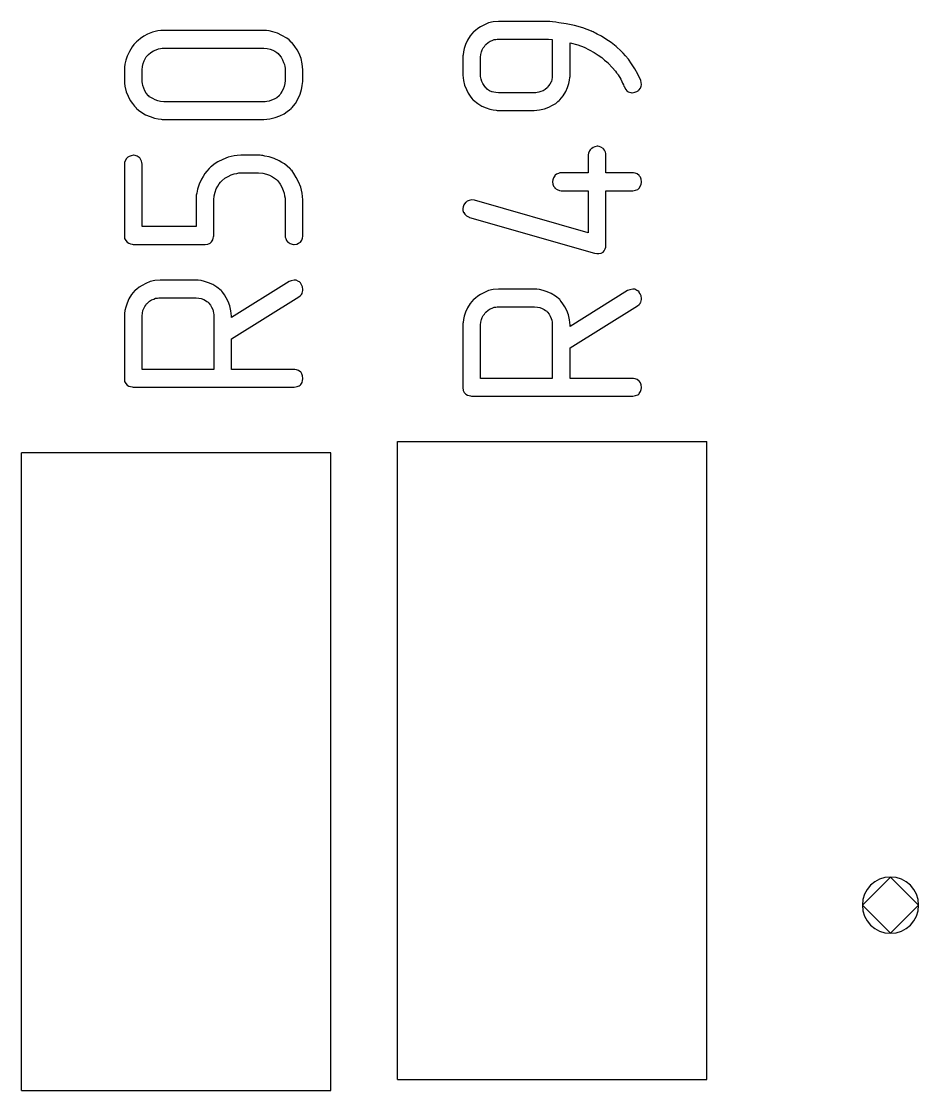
# Model space of a CAD drawing. Header units: inches. Extents: x 0 to 594, y -420 to 0.
# Drawn here: x 214.53 to 219.31, y -106.67 to -100.97 of the extents above; entities that cross this region are included whole.
import ezdxf

# ---------------------------------------------------------------- set-up
doc = ezdxf.new("R2010")
doc.units = ezdxf.units.IN
doc.header["$MEASUREMENT"] = 0

msp = doc.modelspace()

# ---------------------------------------------------------------- linework, layer by layer
at = {"color": 18, "true_color": 0x000000}
for p, q in [((217.0196, -100.9808), (216.997, -100.9907)), ((217.0449, -100.9752), (217.0196, -100.9808)), ((217.0731, -100.9723), (217.0449, -100.9752)), ((217.3114, -100.9723), (217.0731, -100.9723)), ((217.3128, -100.9723), (217.3114, -100.9723)), ((217.317, -100.9723), (217.3128, -100.9723)), ((217.3241, -100.9723), (217.317, -100.9723)), ((217.3339, -100.9738), (217.3241, -100.9723)), ((217.3466, -100.9738), (217.3339, -100.9738)), ((217.3607, -100.9752), (217.3466, -100.9738)), ((217.3776, -100.9766), (217.3607, -100.9752)), ((217.3945, -100.9794), (217.3776, -100.9766)), ((217.434, -100.985), (217.3945, -100.9794)), ((215.2272, -101.0302), (215.2019, -101.04)), ((215.2568, -101.0231), (215.2272, -101.0302)), ((215.2724, -101.0203), (215.2568, -101.0231)), ((215.2879, -101.0203), (215.2724, -101.0203)), ((215.8207, -101.0203), (215.2879, -101.0203)), ((215.8221, -101.0203), (215.8207, -101.0203)), ((215.825, -101.0203), (215.8221, -101.0203)), ((215.8292, -101.0203), (215.825, -101.0203)), ((215.8348, -101.0217), (215.8292, -101.0203)), ((215.8503, -101.0231), (215.8348, -101.0217)), ((215.8701, -101.0273), (215.8503, -101.0231)), ((215.894, -101.0358), (215.8701, -101.0273)), ((215.918, -101.0471), (215.894, -101.0358)), ((216.9392, -101.0287), (216.9209, -101.0499)), ((216.942, -101.0259), (216.9392, -101.0287)), ((216.9491, -101.0203), (216.942, -101.0259)), ((216.9618, -101.0104), (216.9491, -101.0203)), ((216.9773, -101.0005), (216.9618, -101.0104)), ((216.997, -100.9907), (216.9773, -101.0005)), ((217.4777, -100.9949), (217.434, -100.985)), ((217.5228, -101.0076), (217.4777, -100.9949)), ((217.5679, -101.0245), (217.5228, -101.0076)), ((217.5694, -101.0245), (217.5679, -101.0245)), ((217.5722, -101.0259), (217.5694, -101.0245)), ((217.5764, -101.0287), (217.5722, -101.0259)), ((217.5834, -101.0316), (217.5764, -101.0287)), ((217.5905, -101.0358), (217.5834, -101.0316)), ((217.599, -101.04), (217.5905, -101.0358)), ((215.1286, -101.095), (215.1187, -101.1077)), ((215.1398, -101.0837), (215.1286, -101.095)), ((215.1427, -101.0809), (215.1398, -101.0823)), ((215.1398, -101.0823), (215.1398, -101.0837)), ((215.1511, -101.0739), (215.1427, -101.0809)), ((215.1638, -101.064), (215.1511, -101.0739)), ((215.1807, -101.0513), (215.1638, -101.064)), ((215.2019, -101.04), (215.1807, -101.0513)), ((215.9434, -101.0612), (215.918, -101.0471)), ((215.9561, -101.071), (215.9434, -101.0612)), ((215.9673, -101.0823), (215.9561, -101.071)), ((215.9702, -101.0851), (215.9673, -101.0823)), ((215.9772, -101.0936), (215.9702, -101.0851)), ((215.9871, -101.1063), (215.9772, -101.0936)), ((216.8969, -101.095), (216.8899, -101.1161)), ((216.9068, -101.0724), (216.8969, -101.095)), ((216.9209, -101.0499), (216.9068, -101.0724)), ((217.0012, -101.0992), (217.0041, -101.0964)), ((217.0041, -101.0964), (217.0055, -101.095)), ((217.0055, -101.095), (217.0167, -101.0851)), ((217.0167, -101.0851), (217.028, -101.0781)), ((217.028, -101.0781), (217.0393, -101.0738)), ((217.0393, -101.0738), (217.0492, -101.0696)), ((217.0492, -101.0696), (217.059, -101.0682)), ((217.059, -101.0682), (217.0661, -101.0668)), ((217.0661, -101.0668), (217.0717, -101.0668)), ((217.0717, -101.0668), (217.0731, -101.0668)), ((217.0731, -101.0668), (217.3128, -101.0668)), ((217.3128, -101.0668), (217.3382, -101.0668)), ((217.3382, -101.0668), (217.3593, -101.0682)), ((217.3593, -101.0682), (217.3593, -101.2585)), ((217.4538, -101.2656), (217.4538, -101.0865)), ((217.4538, -101.0865), (217.4946, -101.0978)), ((217.6215, -101.0513), (217.599, -101.04)), ((217.6455, -101.0668), (217.6215, -101.0513)), ((217.6723, -101.0851), (217.6455, -101.0668)), ((217.699, -101.1063), (217.6723, -101.0851)), ((215.1046, -101.1331), (215.0933, -101.157)), ((215.1187, -101.1077), (215.1046, -101.1331)), ((215.2005, -101.1542), (215.2047, -101.15)), ((215.2047, -101.15), (215.2061, -101.1486)), ((215.2061, -101.1486), (215.2188, -101.1373)), ((215.2188, -101.1373), (215.2329, -101.1288)), ((215.2329, -101.1288), (215.247, -101.1232)), ((215.247, -101.1232), (215.2597, -101.119)), ((215.2597, -101.119), (215.2709, -101.1161)), ((215.2709, -101.1161), (215.2794, -101.1147)), ((215.2794, -101.1147), (215.285, -101.1147)), ((215.285, -101.1147), (215.2879, -101.1147)), ((215.2879, -101.1147), (215.8207, -101.1147)), ((215.8207, -101.1147), (215.8391, -101.1161)), ((215.8391, -101.1161), (215.8546, -101.1204)), ((215.8546, -101.1204), (215.8687, -101.126)), ((215.8687, -101.126), (215.8799, -101.1316)), ((215.8799, -101.1316), (215.8898, -101.1387)), ((215.8898, -101.1387), (215.8969, -101.1443)), ((215.8969, -101.1443), (215.9011, -101.1486)), ((215.9011, -101.1486), (215.9025, -101.15)), ((215.9025, -101.15), (215.9138, -101.1627)), ((215.9984, -101.1232), (215.9871, -101.1063)), ((216.0096, -101.1443), (215.9984, -101.1232)), ((216.0195, -101.1697), (216.0096, -101.1443)), ((216.8842, -101.15), (216.8828, -101.1556)), ((216.8856, -101.1345), (216.8842, -101.15)), ((216.8899, -101.1161), (216.8856, -101.1345)), ((216.9773, -101.1627), (216.9787, -101.1486)), ((216.9787, -101.1486), (216.9815, -101.1345)), ((216.9787, -101.1486), (216.9787, -101.1486)), ((216.9815, -101.1345), (216.9857, -101.1232)), ((216.9857, -101.1232), (216.9914, -101.1133)), ((216.9914, -101.1133), (216.997, -101.1063)), ((216.997, -101.1063), (217.0012, -101.0992)), ((217.4946, -101.0978), (217.5299, -101.1105)), ((217.5299, -101.1105), (217.5567, -101.1232)), ((217.5567, -101.1232), (217.582, -101.1387)), ((217.582, -101.1387), (217.6032, -101.1528)), ((217.6032, -101.1528), (217.6229, -101.1655)), ((217.7258, -101.1302), (217.699, -101.1063)), ((217.7272, -101.1316), (217.7258, -101.1302)), ((217.7286, -101.1331), (217.7272, -101.1316)), ((217.7329, -101.1373), (217.7286, -101.1331)), ((217.7371, -101.1415), (217.7329, -101.1373)), ((217.7498, -101.1556), (217.7371, -101.1415)), ((215.0806, -101.2007), (215.0792, -101.2162)), ((215.0849, -101.1796), (215.0806, -101.2007)), ((215.0933, -101.157), (215.0849, -101.1796)), ((215.1737, -101.212), (215.1779, -101.1965)), ((215.1779, -101.1965), (215.1835, -101.1824)), ((215.1835, -101.1824), (215.1892, -101.1711)), ((215.1892, -101.1711), (215.1948, -101.1613)), ((215.1948, -101.1613), (215.2005, -101.1542)), ((215.9138, -101.1627), (215.9208, -101.1768)), ((215.9208, -101.1768), (215.9265, -101.1909)), ((215.9265, -101.1909), (215.9307, -101.2021)), ((215.9307, -101.2021), (215.9335, -101.2134)), ((216.0265, -101.1993), (216.0195, -101.1697)), ((216.028, -101.2148), (216.0265, -101.1993)), ((216.8828, -101.1556), (216.8828, -101.2585)), ((216.8828, -101.1556), (216.8828, -101.1556)), ((216.9773, -101.2656), (216.9773, -101.1627)), ((217.6229, -101.1655), (217.6384, -101.1782)), ((217.6384, -101.1782), (217.6497, -101.188)), ((217.6497, -101.188), (217.6568, -101.1937)), ((217.6568, -101.1937), (217.6596, -101.1965)), ((217.6596, -101.1965), (217.6793, -101.2176)), ((217.7653, -101.1739), (217.7498, -101.1556)), ((217.7822, -101.1979), (217.7653, -101.1739)), ((217.7991, -101.2247), (217.7822, -101.1979)), ((215.0792, -101.2162), (215.0778, -101.2219)), ((215.0778, -101.2219), (215.0778, -101.3022)), ((215.0778, -101.2219), (215.0778, -101.2219)), ((215.1723, -101.2303), (215.1737, -101.212)), ((215.1723, -101.2952), (215.1723, -101.2303)), ((215.1737, -101.212), (215.1737, -101.212)), ((215.9335, -101.2134), (215.9349, -101.2219)), ((215.9349, -101.2219), (215.9349, -101.2867)), ((216.0294, -101.2303), (216.028, -101.2148)), ((216.0294, -101.2952), (216.0294, -101.2303)), ((216.8828, -101.2585), (216.8856, -101.2867)), ((216.9787, -101.2726), (216.9773, -101.2656)), ((217.3593, -101.2585), (217.3579, -101.2712)), ((217.4523, -101.2712), (217.4538, -101.2656)), ((217.6793, -101.2176), (217.6962, -101.2374)), ((217.6962, -101.2374), (217.7019, -101.2458)), ((217.7019, -101.2458), (217.7061, -101.2515)), ((217.7061, -101.2515), (217.7089, -101.2557)), ((217.7089, -101.2557), (217.7103, -101.2571)), ((217.7103, -101.2571), (217.7244, -101.2811)), ((217.816, -101.2543), (217.7991, -101.2247)), ((217.8316, -101.2867), (217.816, -101.2543)), ((215.0778, -101.3022), (215.0806, -101.3177)), ((215.0806, -101.3177), (215.0877, -101.3473)), ((215.1737, -101.3036), (215.1723, -101.2952)), ((215.1765, -101.3149), (215.1737, -101.3036)), ((215.1807, -101.3276), (215.1765, -101.3149)), ((215.9293, -101.3191), (215.925, -101.3332)), ((215.9335, -101.3036), (215.9293, -101.3191)), ((215.9349, -101.2867), (215.9335, -101.3036)), ((216.0223, -101.3361), (216.0265, -101.3163)), ((216.0265, -101.3163), (216.028, -101.3008)), ((216.028, -101.3008), (216.0294, -101.2952)), ((216.8856, -101.2867), (216.8913, -101.3121)), ((216.8913, -101.3121), (216.9012, -101.3361)), ((216.9801, -101.2811), (216.9787, -101.2726)), ((216.9843, -101.2923), (216.9801, -101.2811)), ((216.9886, -101.3036), (216.9843, -101.2923)), ((216.9956, -101.3149), (216.9886, -101.3036)), ((217.0055, -101.3262), (216.9956, -101.3149)), ((217.3339, -101.3234), (217.3325, -101.3262)), ((217.3396, -101.3163), (217.3339, -101.3234)), ((217.3466, -101.3064), (217.3396, -101.3163)), ((217.3537, -101.2952), (217.3466, -101.3064)), ((217.3551, -101.2923), (217.3537, -101.2938)), ((217.3537, -101.2938), (217.3537, -101.2952)), ((217.3565, -101.2825), (217.3551, -101.2923)), ((217.3579, -101.2712), (217.3565, -101.2825)), ((217.4397, -101.3248), (217.4467, -101.3036)), ((217.4467, -101.3036), (217.4509, -101.2853)), ((217.4509, -101.2853), (217.4523, -101.2712)), ((217.7244, -101.2811), (217.7301, -101.2923)), ((217.7301, -101.2923), (217.7343, -101.3022)), ((217.7343, -101.3022), (217.7385, -101.3107)), ((217.7385, -101.3107), (217.7413, -101.3177)), ((217.7413, -101.3177), (217.7442, -101.322)), ((217.7442, -101.322), (217.7442, -101.3234)), ((217.7442, -101.3234), (217.7512, -101.3346)), ((217.8287, -101.3276), (217.833, -101.3177)), ((217.8344, -101.3079), (217.8316, -101.2867)), ((217.833, -101.3177), (217.8344, -101.3107)), ((217.8344, -101.3107), (217.8344, -101.3079)), ((215.0877, -101.3473), (215.0976, -101.3713)), ((215.0976, -101.3713), (215.1088, -101.3939)), ((215.1864, -101.3417), (215.1807, -101.3276)), ((215.1948, -101.3558), (215.1864, -101.3417)), ((215.2061, -101.3685), (215.1948, -101.3558)), ((215.2075, -101.3699), (215.2061, -101.3685)), ((215.2117, -101.3741), (215.2075, -101.3699)), ((215.2188, -101.3783), (215.2117, -101.3741)), ((215.2287, -101.384), (215.2188, -101.3783)), ((215.8898, -101.3798), (215.8757, -101.3868)), ((215.9025, -101.3685), (215.8898, -101.3798)), ((215.9039, -101.3671), (215.9025, -101.3685)), ((215.9081, -101.3628), (215.9039, -101.3671)), ((215.9124, -101.3558), (215.9081, -101.3628)), ((215.918, -101.3459), (215.9124, -101.3558)), ((215.925, -101.3332), (215.918, -101.3459)), ((216.004, -101.384), (216.0153, -101.36)), ((216.0153, -101.36), (216.0223, -101.3361)), ((216.9012, -101.3361), (216.911, -101.3544)), ((216.911, -101.3544), (216.9209, -101.3713)), ((216.9209, -101.3713), (216.9308, -101.3826)), ((217.0083, -101.329), (217.0055, -101.3262)), ((217.0139, -101.3346), (217.0083, -101.329)), ((217.0238, -101.3417), (217.0139, -101.3346)), ((217.0365, -101.3473), (217.0238, -101.3417)), ((217.0379, -101.3473), (217.0365, -101.3473)), ((217.0393, -101.3487), (217.0379, -101.3473)), ((217.0478, -101.3501), (217.0393, -101.3487)), ((217.059, -101.3516), (217.0478, -101.3501)), ((217.0731, -101.353), (217.059, -101.3516)), ((217.2649, -101.353), (217.0731, -101.353)), ((217.2663, -101.353), (217.2649, -101.353)), ((217.2719, -101.353), (217.2663, -101.353)), ((217.279, -101.3516), (217.2719, -101.353)), ((217.2874, -101.3501), (217.279, -101.3516)), ((217.2987, -101.3459), (217.2874, -101.3501)), ((217.31, -101.3417), (217.2987, -101.3459)), ((217.3212, -101.3346), (217.31, -101.3417)), ((217.3325, -101.3262), (217.3212, -101.3346)), ((217.3988, -101.391), (217.4171, -101.3685)), ((217.4171, -101.3685), (217.4312, -101.3459)), ((217.4312, -101.3459), (217.4397, -101.3248)), ((217.7512, -101.3346), (217.7568, -101.3417)), ((217.7568, -101.3417), (217.7625, -101.3459)), ((217.7625, -101.3459), (217.7639, -101.3473)), ((217.7639, -101.3473), (217.7709, -101.3501)), ((217.7709, -101.3501), (217.778, -101.3516)), ((217.778, -101.3516), (217.7836, -101.353)), ((217.7836, -101.353), (217.785, -101.353)), ((217.785, -101.353), (217.7991, -101.3501)), ((217.7991, -101.3501), (217.8104, -101.3459)), ((217.8104, -101.3459), (217.8175, -101.3417)), ((217.8175, -101.3417), (217.8189, -101.3389)), ((217.8189, -101.3389), (217.8203, -101.3389)), ((217.8203, -101.3389), (217.8287, -101.3276)), ((215.1088, -101.3939), (215.1215, -101.4108)), ((215.1215, -101.4108), (215.1314, -101.4235)), ((215.1314, -101.4235), (215.1384, -101.4319)), ((215.1384, -101.4319), (215.1398, -101.4333)), ((215.1398, -101.4333), (215.1413, -101.4347)), ((215.1413, -101.4347), (215.1539, -101.446)), ((215.2413, -101.391), (215.2287, -101.384)), ((215.2554, -101.3953), (215.2413, -101.391)), ((215.2709, -101.3995), (215.2554, -101.3953)), ((215.2879, -101.4009), (215.2709, -101.3995)), ((215.8207, -101.4009), (215.2879, -101.4009)), ((215.8221, -101.4009), (215.8207, -101.4009)), ((215.8292, -101.4009), (215.8221, -101.4009)), ((215.8376, -101.3995), (215.8292, -101.4009)), ((215.8489, -101.3967), (215.8376, -101.3995)), ((215.8616, -101.3924), (215.8489, -101.3967)), ((215.8757, -101.3868), (215.8616, -101.3924)), ((215.9589, -101.4432), (215.9673, -101.4361)), ((215.9673, -101.4361), (215.9687, -101.4333)), ((215.9687, -101.4333), (215.9702, -101.4333)), ((215.9702, -101.4333), (215.9899, -101.4094)), ((215.9899, -101.4094), (216.004, -101.384)), ((216.9308, -101.3826), (216.9364, -101.3896)), ((216.9364, -101.3896), (216.9392, -101.3924)), ((216.9392, -101.3924), (216.9618, -101.4108)), ((216.9618, -101.4108), (216.9843, -101.4249)), ((216.9843, -101.4249), (217.0069, -101.4333)), ((217.0069, -101.4333), (217.0266, -101.4404)), ((217.3184, -101.439), (217.341, -101.4291)), ((217.341, -101.4291), (217.3607, -101.4192)), ((217.3607, -101.4192), (217.3776, -101.4094)), ((217.3776, -101.4094), (217.3889, -101.3995)), ((217.3889, -101.3995), (217.396, -101.3938)), ((217.396, -101.3938), (217.3988, -101.391)), ((215.1539, -101.446), (215.1652, -101.4545)), ((215.1652, -101.4545), (215.1906, -101.47)), ((215.1906, -101.47), (215.216, -101.4798)), ((215.216, -101.4798), (215.2385, -101.4883)), ((215.2385, -101.4883), (215.2583, -101.4925)), ((215.2583, -101.4925), (215.2738, -101.4939)), ((215.2738, -101.4939), (215.2794, -101.4954)), ((215.2794, -101.4954), (215.2836, -101.4954)), ((215.2836, -101.4954), (215.2865, -101.4954)), ((215.2865, -101.4954), (215.2879, -101.4954)), ((215.2879, -101.4954), (215.8207, -101.4954)), ((215.8207, -101.4954), (215.8376, -101.4939)), ((215.8376, -101.4939), (215.8532, -101.4925)), ((215.8532, -101.4925), (215.8813, -101.4855)), ((215.8813, -101.4855), (215.9067, -101.4756)), ((215.9067, -101.4756), (215.9293, -101.4643)), ((215.9293, -101.4643), (215.9462, -101.4531)), ((215.9462, -101.4531), (215.9589, -101.4432)), ((217.0266, -101.4404), (217.0449, -101.4446)), ((217.0449, -101.4446), (217.0605, -101.446)), ((217.0605, -101.446), (217.0661, -101.4474)), ((217.0661, -101.4474), (217.0703, -101.4474)), ((217.0703, -101.4474), (217.0717, -101.4474)), ((217.0717, -101.4474), (217.0731, -101.4474)), ((217.0731, -101.4474), (217.2634, -101.4474)), ((217.2634, -101.4474), (217.2916, -101.4446)), ((217.2916, -101.4446), (217.3184, -101.439)), ((217.5581, -101.6631), (217.5524, -101.6744)), ((217.5609, -101.6575), (217.5581, -101.6631)), ((217.5665, -101.6518), (217.5609, -101.6575)), ((217.5694, -101.649), (217.5665, -101.6518)), ((217.5764, -101.6448), (217.5694, -101.649)), ((217.5863, -101.6405), (217.5764, -101.6448)), ((217.599, -101.6377), (217.5863, -101.6405)), ((217.6018, -101.6377), (217.599, -101.6377)), ((217.6088, -101.6391), (217.6018, -101.6377)), ((217.6187, -101.6434), (217.6088, -101.6391)), ((217.63, -101.6504), (217.6187, -101.6434)), ((217.6328, -101.6518), (217.63, -101.6504)), ((217.637, -101.6589), (217.6328, -101.6518)), ((217.6427, -101.6701), (217.637, -101.6589)), ((215.0792, -101.7223), (215.0778, -101.7308)), ((215.0849, -101.711), (215.0792, -101.7223)), ((215.0877, -101.7054), (215.0849, -101.711)), ((215.0933, -101.6998), (215.0877, -101.7054)), ((215.0961, -101.6969), (215.0933, -101.6998)), ((215.1032, -101.6927), (215.0961, -101.6969)), ((215.1131, -101.6885), (215.1032, -101.6927)), ((215.1257, -101.6857), (215.1131, -101.6885)), ((215.1286, -101.6857), (215.1257, -101.6857)), ((215.1356, -101.6871), (215.1286, -101.6857)), ((215.1455, -101.6913), (215.1356, -101.6871)), ((215.1568, -101.6983), (215.1455, -101.6913)), ((215.1596, -101.6998), (215.1568, -101.6983)), ((215.1638, -101.7068), (215.1596, -101.6998)), ((215.1694, -101.7181), (215.1638, -101.7068)), ((215.1709, -101.7251), (215.1694, -101.7181)), ((215.5769, -101.7209), (215.5571, -101.7336)), ((215.6022, -101.7082), (215.5769, -101.7209)), ((215.6304, -101.6969), (215.6022, -101.7082)), ((215.6628, -101.6885), (215.6304, -101.6969)), ((215.6798, -101.6871), (215.6628, -101.6885)), ((215.6981, -101.6857), (215.6798, -101.6871)), ((215.7925, -101.6857), (215.6981, -101.6857)), ((215.7939, -101.6857), (215.7925, -101.6857)), ((215.7968, -101.6857), (215.7939, -101.6857)), ((215.8024, -101.6857), (215.7968, -101.6857)), ((215.8095, -101.6871), (215.8024, -101.6857)), ((215.8165, -101.6871), (215.8095, -101.6871)), ((215.8264, -101.6899), (215.8165, -101.6871)), ((215.8503, -101.6941), (215.8264, -101.6899)), ((215.8757, -101.7026), (215.8503, -101.6941)), ((215.9039, -101.7153), (215.8757, -101.7026)), ((215.918, -101.7237), (215.9039, -101.7153)), ((217.5524, -101.6744), (217.551, -101.6828)), ((217.551, -101.6828), (217.551, -101.7801)), ((217.6441, -101.6772), (217.6427, -101.6701)), ((217.6455, -101.6857), (217.6441, -101.6772)), ((217.6455, -101.7801), (217.6455, -101.6857)), ((215.0778, -101.7308), (215.0778, -102.1142)), ((215.0778, -101.7308), (215.0778, -101.7308)), ((215.1723, -101.7336), (215.1709, -101.7251)), ((215.1723, -102.0663), (215.1723, -101.7336)), ((215.5176, -101.7702), (215.5064, -101.7829)), ((215.5303, -101.7561), (215.5176, -101.7702)), ((215.5317, -101.7547), (215.5303, -101.7561)), ((215.5332, -101.7533), (215.5317, -101.7547)), ((215.5374, -101.7491), (215.5332, -101.7533)), ((215.543, -101.7449), (215.5374, -101.7491)), ((215.5571, -101.7336), (215.543, -101.7449)), ((215.6769, -101.7829), (215.6882, -101.7801)), ((215.6882, -101.7801), (215.6953, -101.7801)), ((215.6953, -101.7801), (215.6981, -101.7801)), ((215.6981, -101.7801), (215.7925, -101.7801)), ((215.7925, -101.7801), (215.8151, -101.7815)), ((215.9321, -101.7322), (215.918, -101.7237)), ((215.9462, -101.7435), (215.9321, -101.7322)), ((215.9603, -101.7561), (215.9462, -101.7435)), ((215.9617, -101.7576), (215.9603, -101.7561)), ((215.9631, -101.759), (215.9617, -101.7576)), ((215.9659, -101.7632), (215.9631, -101.759)), ((215.9716, -101.7688), (215.9659, -101.7632)), ((215.9814, -101.7829), (215.9716, -101.7688)), ((217.4002, -101.7801), (217.3931, -101.7829)), ((217.4086, -101.7801), (217.4002, -101.7801)), ((217.551, -101.7801), (217.4086, -101.7801)), ((217.7879, -101.7801), (217.6455, -101.7801)), ((217.7893, -101.7801), (217.7879, -101.7801)), ((217.7921, -101.7801), (217.7893, -101.7801)), ((217.8005, -101.7815), (217.7921, -101.7801)), ((215.4894, -101.8125), (215.4768, -101.8407)), ((215.4979, -101.7984), (215.4894, -101.8125)), ((215.5064, -101.7829), (215.4979, -101.7984)), ((215.5825, -101.8379), (215.5895, -101.8295)), ((215.5895, -101.8295), (215.5952, -101.8238)), ((215.5952, -101.8238), (215.5966, -101.8224)), ((215.5966, -101.8224), (215.6135, -101.8083)), ((215.6135, -101.8083), (215.6304, -101.7984)), ((215.6304, -101.7984), (215.6473, -101.79)), ((215.6473, -101.79), (215.6628, -101.7857)), ((215.6628, -101.7857), (215.6769, -101.7829)), ((215.8151, -101.7815), (215.8348, -101.7872)), ((215.8348, -101.7872), (215.8517, -101.7928)), ((215.8517, -101.7928), (215.8672, -101.8013)), ((215.8672, -101.8013), (215.8785, -101.8083)), ((215.8785, -101.8083), (215.8884, -101.8154)), ((215.8884, -101.8154), (215.894, -101.821)), ((215.894, -101.821), (215.8954, -101.8224)), ((215.8954, -101.8224), (215.9081, -101.8393)), ((215.9941, -101.8041), (215.9814, -101.7829)), ((216.0068, -101.828), (215.9941, -101.8041)), ((216.0181, -101.8562), (216.0068, -101.828)), ((217.3621, -101.8168), (217.3607, -101.8252)), ((217.3607, -101.8252), (217.3607, -101.828)), ((217.3607, -101.828), (217.3621, -101.8407)), ((217.3664, -101.8069), (217.3621, -101.8168)), ((217.3734, -101.7956), (217.3664, -101.8069)), ((217.3748, -101.7928), (217.3734, -101.7942)), ((217.3734, -101.7942), (217.3734, -101.7956)), ((217.3819, -101.7872), (217.3748, -101.7928)), ((217.3931, -101.7829), (217.3819, -101.7872)), ((217.8118, -101.7857), (217.8005, -101.7815)), ((217.8231, -101.7942), (217.8118, -101.7857)), ((217.8245, -101.797), (217.8231, -101.7942)), ((217.8287, -101.8027), (217.8245, -101.797)), ((217.833, -101.8139), (217.8287, -101.8027)), ((217.8344, -101.828), (217.833, -101.8139)), ((217.833, -101.8393), (217.8344, -101.8309)), ((217.8344, -101.8309), (217.8344, -101.828)), ((215.4641, -101.8887), (215.4613, -101.8985)), ((215.4683, -101.8661), (215.4641, -101.8887)), ((215.4768, -101.8407), (215.4683, -101.8661)), ((215.5557, -101.9028), (215.5613, -101.883)), ((215.5613, -101.883), (215.567, -101.8647)), ((215.567, -101.8647), (215.5754, -101.8506)), ((215.5754, -101.8506), (215.5825, -101.8379)), ((215.9081, -101.8393), (215.918, -101.8562)), ((215.918, -101.8562), (215.925, -101.8732)), ((215.925, -101.8732), (215.9293, -101.8887)), ((215.9293, -101.8887), (215.9321, -101.9028)), ((216.0265, -101.8887), (216.0181, -101.8562)), ((216.028, -101.9056), (216.0265, -101.8887)), ((217.3621, -101.8407), (217.3664, -101.8506)), ((217.3664, -101.8506), (217.372, -101.8576)), ((217.372, -101.8576), (217.3734, -101.8605)), ((217.3734, -101.8605), (217.3861, -101.8689)), ((217.3861, -101.8689), (217.3974, -101.8731)), ((217.3974, -101.8731), (217.4058, -101.8746)), ((217.4058, -101.8746), (217.4072, -101.8746)), ((217.4072, -101.8746), (217.4086, -101.8746)), ((217.4086, -101.8746), (217.551, -101.8746)), ((217.551, -101.8746), (217.551, -102.0987)), ((217.6455, -102.1678), (217.6455, -101.8746)), ((217.6455, -101.8746), (217.7879, -101.8746)), ((217.7879, -101.8746), (217.8034, -101.8717)), ((217.8034, -101.8717), (217.8146, -101.8675)), ((217.8146, -101.8675), (217.8203, -101.8633)), ((217.8203, -101.8633), (217.8231, -101.8605)), ((217.8231, -101.8605), (217.8301, -101.8492)), ((217.8301, -101.8492), (217.833, -101.8393)), ((215.4613, -101.907), (215.4598, -101.914)), ((215.4598, -101.914), (215.4598, -102.0663)), ((215.4613, -101.8985), (215.4613, -101.907)), ((215.5543, -101.9239), (215.5557, -101.9028)), ((215.5543, -102.1156), (215.5543, -101.9239)), ((215.9321, -101.9028), (215.9349, -101.914)), ((215.9349, -101.914), (215.9349, -102.1227)), ((216.0294, -101.9239), (216.028, -101.9056)), ((216.0294, -102.117), (216.0294, -101.9239)), ((216.8885, -101.9493), (216.8842, -101.9605)), ((216.8969, -101.938), (216.8885, -101.9493)), ((216.8997, -101.9352), (216.8969, -101.938)), ((216.9054, -101.9309), (216.8997, -101.9352)), ((216.9167, -101.9267), (216.9054, -101.9309)), ((216.9308, -101.9239), (216.9167, -101.9267)), ((216.9449, -101.9253), (216.9308, -101.9239)), ((217.551, -102.0987), (216.9449, -101.9253)), ((216.8842, -101.9605), (216.8828, -101.969)), ((216.8828, -101.969), (216.8828, -101.9803)), ((216.8828, -101.969), (216.8828, -101.969)), ((216.8828, -101.9803), (216.8842, -101.9859)), ((216.8842, -101.9859), (216.8856, -101.9902)), ((216.8856, -101.9902), (216.8871, -101.9916)), ((216.8871, -101.9916), (216.8927, -102)), ((216.8927, -102), (216.9012, -102.0085)), ((216.9012, -102.0085), (216.9096, -102.0127)), ((216.9096, -102.0127), (216.9153, -102.0155)), ((216.9153, -102.0155), (216.9181, -102.0169)), ((216.9181, -102.0169), (217.5849, -102.2072)), ((215.0778, -102.1142), (215.0792, -102.1297)), ((215.4598, -102.0663), (215.1723, -102.0663)), ((215.5515, -102.1283), (215.5529, -102.1213)), ((215.5529, -102.1213), (215.5543, -102.1156)), ((216.028, -102.1269), (216.0294, -102.117)), ((215.0792, -102.1297), (215.0849, -102.141)), ((215.0849, -102.141), (215.0933, -102.1495)), ((215.0933, -102.1495), (215.1018, -102.1551)), ((215.1018, -102.1551), (215.1102, -102.1579)), ((215.1102, -102.1579), (215.1187, -102.1593)), ((215.1187, -102.1593), (215.1243, -102.1607)), ((215.1243, -102.1607), (215.1257, -102.1607)), ((215.1257, -102.1607), (215.5078, -102.1607)), ((215.5078, -102.1607), (215.5233, -102.1593)), ((215.5233, -102.1593), (215.5346, -102.1537)), ((215.5346, -102.1537), (215.543, -102.1466)), ((215.543, -102.1466), (215.5487, -102.1368)), ((215.5487, -102.1368), (215.5515, -102.1283)), ((215.9349, -102.1227), (215.9377, -102.1297)), ((215.9377, -102.1297), (215.942, -102.1396)), ((215.942, -102.1396), (215.9476, -102.1466)), ((215.9476, -102.1466), (215.949, -102.1495)), ((215.949, -102.1495), (215.9504, -102.1495)), ((215.9504, -102.1495), (215.9617, -102.1565)), ((215.9617, -102.1565), (215.973, -102.1593)), ((215.973, -102.1593), (215.98, -102.1607)), ((215.98, -102.1607), (215.9814, -102.1607)), ((215.9814, -102.1607), (215.9828, -102.1607)), ((215.9828, -102.1607), (215.9969, -102.1593)), ((215.9969, -102.1593), (216.0068, -102.1551)), ((216.0068, -102.1551), (216.0139, -102.1509)), ((216.0139, -102.1509), (216.0167, -102.1495)), ((216.0167, -102.1495), (216.0237, -102.1382)), ((216.0237, -102.1382), (216.028, -102.1269)), ((217.6412, -102.1847), (217.6441, -102.1762)), ((217.6441, -102.1762), (217.6455, -102.1678)), ((217.5849, -102.2072), (217.5961, -102.2101)), ((217.5961, -102.2101), (217.6074, -102.2101)), ((217.6074, -102.2101), (217.6201, -102.2072)), ((217.6201, -102.2072), (217.63, -102.2016)), ((217.63, -102.2016), (217.6356, -102.1946)), ((217.6356, -102.1946), (217.6412, -102.1847)), ((215.1342, -102.4074), (215.1159, -102.4286)), ((215.137, -102.4046), (215.1342, -102.4074)), ((215.1441, -102.399), (215.137, -102.4046)), ((215.1568, -102.3891), (215.1441, -102.399)), ((215.1723, -102.3792), (215.1568, -102.3891)), ((215.192, -102.3694), (215.1723, -102.3792)), ((215.2146, -102.3595), (215.192, -102.3694)), ((215.2399, -102.3539), (215.2146, -102.3595)), ((215.2681, -102.351), (215.2399, -102.3539)), ((215.4584, -102.351), (215.2681, -102.351)), ((215.4598, -102.351), (215.4584, -102.351)), ((215.4613, -102.351), (215.4598, -102.351)), ((215.4655, -102.351), (215.4613, -102.351)), ((215.4711, -102.3524), (215.4655, -102.351)), ((215.4866, -102.3539), (215.4711, -102.3524)), ((215.505, -102.3581), (215.4866, -102.3539)), ((215.5261, -102.3651), (215.505, -102.3581)), ((215.5487, -102.375), (215.5261, -102.3651)), ((215.5712, -102.3891), (215.5487, -102.375)), ((215.5938, -102.4074), (215.5712, -102.3891)), ((215.5966, -102.4102), (215.5938, -102.4074)), ((215.9561, -102.3595), (215.6487, -102.5512)), ((215.9673, -102.3553), (215.9561, -102.3595)), ((215.9828, -102.351), (215.9673, -102.3553)), ((215.9843, -102.351), (215.9828, -102.351)), ((215.9857, -102.351), (215.9843, -102.351)), ((215.9941, -102.3524), (215.9857, -102.351)), ((216.0054, -102.3581), (215.9941, -102.3524)), ((216.011, -102.3609), (216.0054, -102.3581)), ((216.0167, -102.3665), (216.011, -102.3609)), ((216.0181, -102.3694), (216.0167, -102.3665)), ((216.0223, -102.3764), (216.0181, -102.3694)), ((216.028, -102.3877), (216.0223, -102.3764)), ((216.0294, -102.4018), (216.028, -102.3877)), ((216.028, -102.4145), (216.0294, -102.4074)), ((216.0294, -102.4074), (216.0294, -102.4018)), ((217.0196, -102.4074), (216.997, -102.4173)), ((217.0449, -102.4018), (217.0196, -102.4074)), ((217.0731, -102.399), (217.0449, -102.4018)), ((217.2634, -102.399), (217.0731, -102.399)), ((217.2649, -102.399), (217.2634, -102.399)), ((217.2663, -102.399), (217.2649, -102.399)), ((217.2705, -102.399), (217.2663, -102.399)), ((217.2761, -102.4004), (217.2705, -102.399)), ((217.2916, -102.4018), (217.2761, -102.4004)), ((217.31, -102.406), (217.2916, -102.4018)), ((217.3311, -102.4131), (217.31, -102.406)), ((217.7611, -102.4074), (217.4538, -102.5991)), ((217.7723, -102.4032), (217.7611, -102.4074)), ((217.7879, -102.399), (217.7723, -102.4032)), ((217.7893, -102.399), (217.7879, -102.399)), ((217.7907, -102.399), (217.7893, -102.399)), ((217.7991, -102.4004), (217.7907, -102.399)), ((217.8104, -102.406), (217.7991, -102.4004)), ((217.816, -102.4088), (217.8104, -102.406)), ((215.1018, -102.4511), (215.0919, -102.4737)), ((215.1159, -102.4286), (215.1018, -102.4511)), ((215.2005, -102.4737), (215.2117, -102.4638)), ((215.2117, -102.4638), (215.223, -102.4568)), ((215.223, -102.4568), (215.2343, -102.4525)), ((215.2343, -102.4525), (215.2442, -102.4483)), ((215.2442, -102.4483), (215.254, -102.4469)), ((215.254, -102.4469), (215.2611, -102.4455)), ((215.2611, -102.4455), (215.2667, -102.4455)), ((215.2667, -102.4455), (215.2681, -102.4455)), ((215.2681, -102.4455), (215.4598, -102.4455)), ((215.4598, -102.4455), (215.4754, -102.4469)), ((215.4754, -102.4469), (215.488, -102.4497)), ((215.488, -102.4497), (215.5007, -102.4539)), ((215.5007, -102.4539), (215.5106, -102.4596)), ((215.5106, -102.4596), (215.5176, -102.4652)), ((215.6022, -102.4173), (215.5966, -102.4102)), ((215.6107, -102.43), (215.6022, -102.4173)), ((215.6206, -102.4455), (215.6107, -102.43)), ((215.6318, -102.4652), (215.6206, -102.4455)), ((215.6487, -102.664), (216.0082, -102.4399)), ((216.0082, -102.4399), (216.0167, -102.4328)), ((216.0167, -102.4328), (216.0223, -102.4272)), ((216.0223, -102.4272), (216.0251, -102.4229)), ((216.0251, -102.4229), (216.0265, -102.4215)), ((216.0265, -102.4215), (216.028, -102.4145)), ((216.9392, -102.4554), (216.9209, -102.4765)), ((216.942, -102.4525), (216.9392, -102.4554)), ((216.9491, -102.4469), (216.942, -102.4525)), ((216.9618, -102.437), (216.9491, -102.4469)), ((216.9773, -102.4272), (216.9618, -102.437)), ((216.997, -102.4173), (216.9773, -102.4272)), ((217.3537, -102.4229), (217.3311, -102.4131)), ((217.3762, -102.437), (217.3537, -102.4229)), ((217.3988, -102.4554), (217.3762, -102.437)), ((217.4016, -102.4582), (217.3988, -102.4554)), ((217.4072, -102.4652), (217.4016, -102.4582)), ((217.8217, -102.4145), (217.816, -102.4088)), ((217.8231, -102.4173), (217.8217, -102.4145)), ((217.8273, -102.4243), (217.8231, -102.4173)), ((217.833, -102.4356), (217.8273, -102.4243)), ((217.8316, -102.4694), (217.833, -102.4624)), ((217.8344, -102.4497), (217.833, -102.4356)), ((217.833, -102.4624), (217.8344, -102.4554)), ((217.8344, -102.4554), (217.8344, -102.4497)), ((215.0806, -102.5132), (215.0792, -102.5287)), ((215.0849, -102.4948), (215.0806, -102.5132)), ((215.0919, -102.4737), (215.0849, -102.4948)), ((215.1737, -102.5273), (215.1765, -102.5132)), ((215.1765, -102.5132), (215.1807, -102.5019)), ((215.1807, -102.5019), (215.1864, -102.492)), ((215.1864, -102.492), (215.192, -102.485)), ((215.192, -102.485), (215.1962, -102.4779)), ((215.1962, -102.4779), (215.1991, -102.4751)), ((215.1991, -102.4751), (215.2005, -102.4737)), ((215.5176, -102.4652), (215.5247, -102.4695)), ((215.5247, -102.4695), (215.5275, -102.4723)), ((215.5275, -102.4723), (215.5289, -102.4737)), ((215.5289, -102.4737), (215.5374, -102.485)), ((215.5374, -102.485), (215.543, -102.4962)), ((215.543, -102.4962), (215.5487, -102.5075)), ((215.5487, -102.5075), (215.5515, -102.5174)), ((215.5515, -102.5174), (215.5529, -102.5273)), ((215.6403, -102.4878), (215.6318, -102.4652)), ((215.6459, -102.5146), (215.6403, -102.4878)), ((215.6487, -102.5428), (215.6459, -102.5146)), ((216.9068, -102.4991), (216.8969, -102.5216)), ((216.9209, -102.4765), (216.9068, -102.4991)), ((217.0055, -102.5216), (217.0167, -102.5117)), ((217.0167, -102.5117), (217.028, -102.5047)), ((217.028, -102.5047), (217.0393, -102.5005)), ((217.0393, -102.5005), (217.0492, -102.4962)), ((217.0492, -102.4962), (217.059, -102.4948)), ((217.059, -102.4948), (217.0661, -102.4934)), ((217.0661, -102.4934), (217.0717, -102.4934)), ((217.0717, -102.4934), (217.0731, -102.4934)), ((217.0731, -102.4934), (217.2649, -102.4934)), ((217.2649, -102.4934), (217.2804, -102.4948)), ((217.2804, -102.4948), (217.2931, -102.4976)), ((217.2931, -102.4976), (217.3057, -102.5019)), ((217.3057, -102.5019), (217.3156, -102.5075)), ((217.3156, -102.5075), (217.3227, -102.5131)), ((217.3227, -102.5131), (217.3297, -102.5174)), ((217.3297, -102.5174), (217.3325, -102.5202)), ((217.3325, -102.5202), (217.3339, -102.5216)), ((217.4157, -102.4779), (217.4072, -102.4652)), ((217.4256, -102.4934), (217.4157, -102.4779)), ((217.4368, -102.5131), (217.4256, -102.4934)), ((217.4453, -102.5357), (217.4368, -102.5131)), ((217.4538, -102.7119), (217.8132, -102.4878)), ((217.8132, -102.4878), (217.8217, -102.4807)), ((217.8217, -102.4807), (217.8273, -102.4751)), ((217.8273, -102.4751), (217.8301, -102.4709)), ((217.8301, -102.4709), (217.8316, -102.4694)), ((215.0792, -102.5287), (215.0778, -102.5343)), ((215.0778, -102.5343), (215.0778, -102.8754)), ((215.0778, -102.5343), (215.0778, -102.5343)), ((215.1723, -102.5413), (215.1737, -102.5273)), ((215.1723, -102.8275), (215.1723, -102.5413)), ((215.1737, -102.5273), (215.1737, -102.5273)), ((215.5529, -102.5273), (215.5543, -102.5343)), ((215.5543, -102.5343), (215.5543, -102.8275)), ((215.6487, -102.5512), (215.6487, -102.5428)), ((216.8842, -102.5766), (216.8828, -102.5822)), ((216.8856, -102.5611), (216.8842, -102.5766)), ((216.8899, -102.5428), (216.8856, -102.5611)), ((216.8969, -102.5216), (216.8899, -102.5428)), ((216.9773, -102.5893), (216.9787, -102.5752)), ((216.9787, -102.5752), (216.9815, -102.5611)), ((216.9787, -102.5752), (216.9787, -102.5752)), ((216.9815, -102.5611), (216.9857, -102.5498)), ((216.9857, -102.5498), (216.9914, -102.5399)), ((216.9914, -102.5399), (216.997, -102.5329)), ((216.997, -102.5329), (217.0012, -102.5258)), ((217.0012, -102.5258), (217.0041, -102.523)), ((217.0041, -102.523), (217.0055, -102.5216)), ((217.3339, -102.5216), (217.3424, -102.5329)), ((217.3424, -102.5329), (217.348, -102.5442)), ((217.348, -102.5442), (217.3537, -102.5554)), ((217.3537, -102.5554), (217.3565, -102.5653)), ((217.3565, -102.5653), (217.3579, -102.5752)), ((217.3579, -102.5752), (217.3593, -102.5822)), ((217.4509, -102.5625), (217.4453, -102.5357)), ((217.4538, -102.5907), (217.4509, -102.5625)), ((216.8828, -102.5822), (216.8828, -102.9234)), ((216.8828, -102.5822), (216.8828, -102.5822)), ((216.9773, -102.8754), (216.9773, -102.5893)), ((217.3593, -102.5822), (217.3593, -102.8754)), ((217.4538, -102.5991), (217.4538, -102.5907)), ((215.6487, -102.8275), (215.6487, -102.664)), ((217.4538, -102.8754), (217.4538, -102.7119)), ((215.5543, -102.8275), (215.1723, -102.8275)), ((215.9828, -102.8275), (215.6487, -102.8275)), ((215.9843, -102.8275), (215.9828, -102.8275)), ((215.9871, -102.8275), (215.9843, -102.8275)), ((215.9955, -102.8289), (215.9871, -102.8275)), ((216.0068, -102.8332), (215.9955, -102.8289)), ((216.0181, -102.8416), (216.0068, -102.8332)), ((216.0195, -102.8444), (216.0181, -102.8416)), ((216.0237, -102.8501), (216.0195, -102.8444)), ((216.028, -102.8614), (216.0237, -102.8501)), ((216.0294, -102.8754), (216.028, -102.8614)), ((215.0778, -102.8754), (215.0792, -102.891)), ((215.0792, -102.891), (215.0849, -102.9022)), ((215.0849, -102.9022), (215.0933, -102.9107)), ((215.0933, -102.9107), (215.1018, -102.9163)), ((215.1018, -102.9163), (215.1102, -102.9191)), ((215.1102, -102.9191), (215.1187, -102.9206)), ((215.9828, -102.922), (215.9984, -102.9191)), ((215.9984, -102.9191), (216.0096, -102.9149)), ((216.0096, -102.9149), (216.0153, -102.9107)), ((216.0153, -102.9107), (216.0181, -102.9079)), ((216.0181, -102.9079), (216.0251, -102.8966)), ((216.0251, -102.8966), (216.028, -102.8867)), ((216.028, -102.8867), (216.0294, -102.8783)), ((216.0294, -102.8783), (216.0294, -102.8754)), ((217.3593, -102.8754), (216.9773, -102.8754)), ((217.7879, -102.8754), (217.4538, -102.8754)), ((217.7893, -102.8754), (217.7879, -102.8754)), ((217.7921, -102.8754), (217.7893, -102.8754)), ((217.8005, -102.8769), (217.7921, -102.8754)), ((217.8118, -102.8811), (217.8005, -102.8769)), ((217.8231, -102.8895), (217.8118, -102.8811)), ((217.8245, -102.8924), (217.8231, -102.8895)), ((217.8287, -102.898), (217.8245, -102.8924)), ((217.833, -102.9093), (217.8287, -102.898)), ((217.8344, -102.9234), (217.833, -102.9093)), ((215.1187, -102.9206), (215.1243, -102.922)), ((215.1243, -102.922), (215.1257, -102.922)), ((215.1257, -102.922), (215.9828, -102.922)), ((216.8828, -102.9234), (216.8842, -102.9389)), ((216.8842, -102.9389), (216.8899, -102.9502)), ((216.8899, -102.9502), (216.8983, -102.9586)), ((216.8983, -102.9586), (216.9068, -102.9643)), ((216.9068, -102.9643), (216.9153, -102.9671)), ((216.9153, -102.9671), (216.9237, -102.9685)), ((216.9237, -102.9685), (216.9293, -102.9699)), ((216.9293, -102.9699), (216.9308, -102.9699)), ((216.9308, -102.9699), (217.7879, -102.9699)), ((217.7879, -102.9699), (217.8034, -102.9671)), ((217.8034, -102.9671), (217.8146, -102.9628)), ((217.8146, -102.9628), (217.8203, -102.9586)), ((217.8203, -102.9586), (217.8231, -102.9558)), ((217.8231, -102.9558), (217.8301, -102.9445)), ((217.8301, -102.9445), (217.833, -102.9346)), ((217.833, -102.9346), (217.8344, -102.9262)), ((217.8344, -102.9262), (217.8344, -102.9234)), ((216.5336, -103.2111), (218.1836, -103.2111)), ((216.5336, -106.6111), (216.5336, -103.2111)), ((218.1836, -106.6111), (218.1836, -103.2111)), ((214.5286, -106.6712), (214.5286, -103.2711)), ((216.1786, -103.2711), (214.5286, -103.2711)), ((216.1786, -106.6711), (216.1786, -103.2711)), ((219.1624, -105.5328), (219.0124, -105.6828)), ((219.3124, -105.6828), (219.1624, -105.5328)), ((219.0124, -105.6828), (219.1624, -105.8328)), ((219.1624, -105.8328), (219.3124, -105.6828)), ((216.5336, -106.6111), (218.1836, -106.6111)), ((214.5286, -106.6711), (216.1786, -106.6711))]:
    msp.add_line(p, q, dxfattribs=at)
for start, end in [(90, 180), (0, 90), (180, 270), (270, 360)]:
    msp.add_arc((219.1624, -105.6828), 0.15, start, end, dxfattribs=at)

doc.saveas('drawing.dxf')
